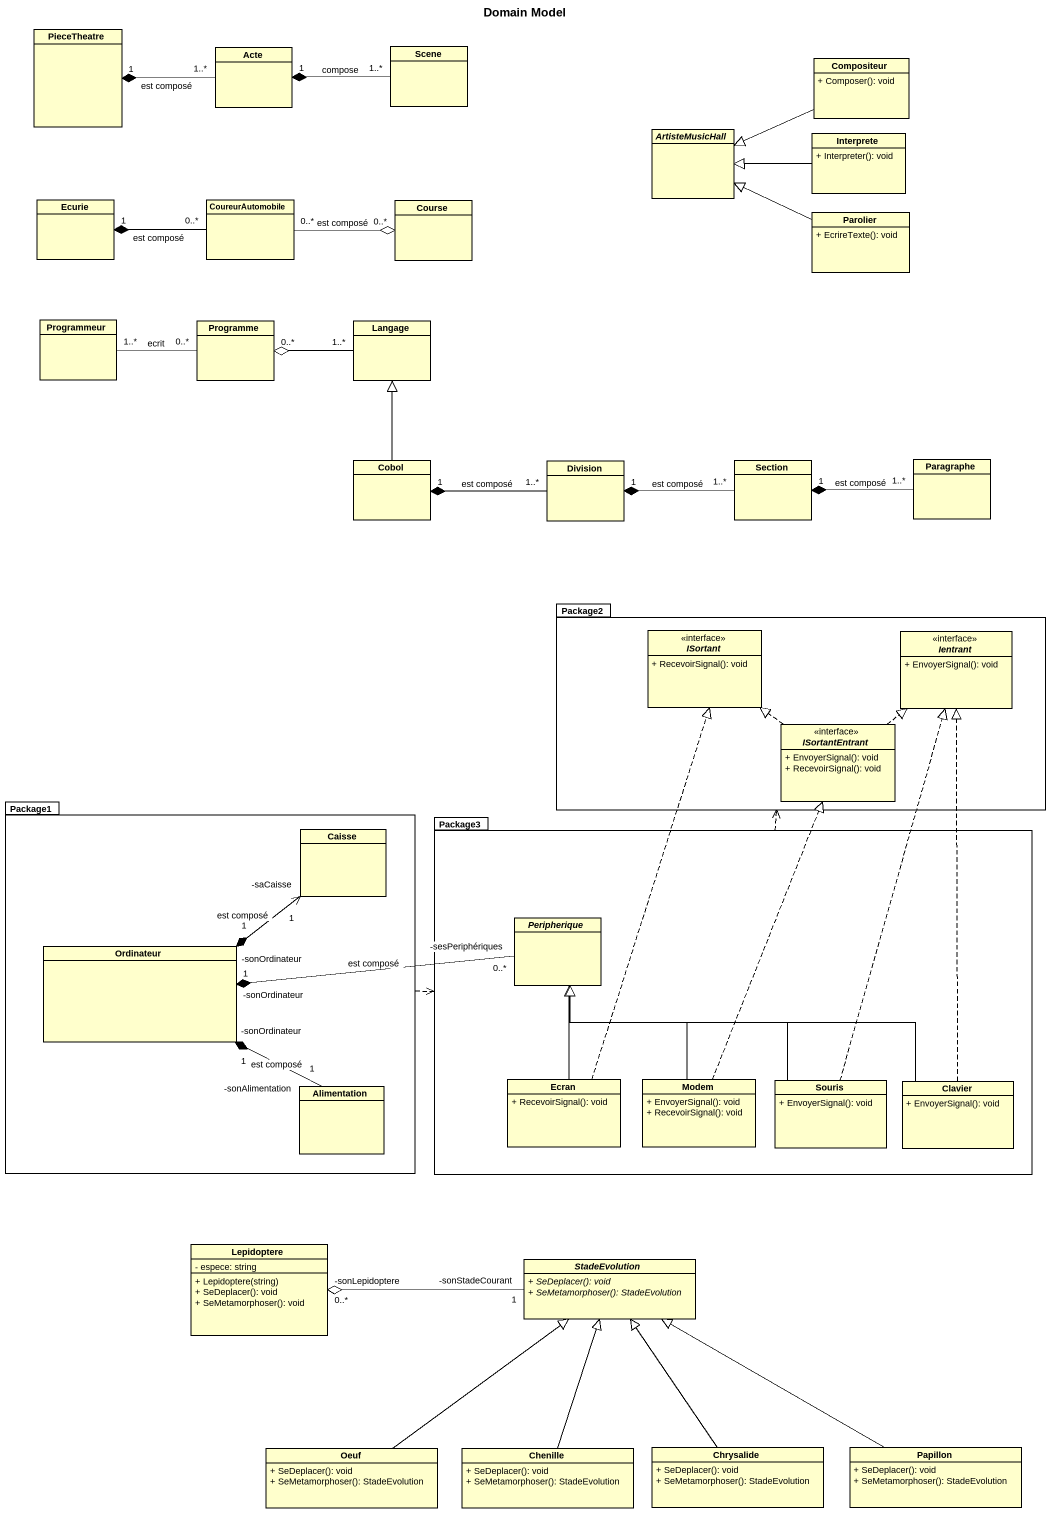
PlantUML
@startuml
title Domain Model
hide circle
hide empty members
skinparam classAttributeIconSize 0
class PieceTheatre
class Acte
class Scene
class Compositeur {
  + Composer(): void
}
abstract class ArtisteMusicHall
class Interprete {
  + Interpreter(): void
}
class Ecurie
class CoureurAutomobile
class Course
class Parolier {
  + EcrireTexte(): void
}
class Programmeur
class Programme
class Langage
class Cobol
class Division
class Section
class Paragraphe
package Package2 {
  interface ISortant <<interface>> {
    + RecevoirSignal(): void
  }
  interface Ientrant <<interface>> {
    + EnvoyerSignal(): void
  }
  interface ISortantEntrant <<interface>> {
    + EnvoyerSignal(): void
    + RecevoirSignal(): void
  }
}
package Package1 {
  class Caisse
  class Ordinateur
  class Alimentation
}
package Package3 {
  abstract class Peripherique
  class Ecran {
    + RecevoirSignal(): void
  }
  class Modem {
    + EnvoyerSignal(): void
    + RecevoirSignal(): void
  }
  class Souris {
    + EnvoyerSignal(): void
  }
  class Clavier {
    + EnvoyerSignal(): void
  }
}
class Lepidoptere {
  - espece: string
  + Lepidoptere(string)
  + SeDeplacer(): void
  + SeMetamorphoser(): void
}
abstract class StadeEvolution {
  {abstract} + SeDeplacer(): void
  {abstract} + SeMetamorphoser(): StadeEvolution
}
class Oeuf {
  + SeDeplacer(): void
  + SeMetamorphoser(): StadeEvolution
}
class Chenille {
  + SeDeplacer(): void
  + SeMetamorphoser(): StadeEvolution
}
class Chrysalide {
  + SeDeplacer(): void
  + SeMetamorphoser(): StadeEvolution
}
class Papillon {
  + SeDeplacer(): void
  + SeMetamorphoser(): StadeEvolution
}
Acte "1..*" -left-* "1" PieceTheatre : est composé
Scene "1..*" -left-* "1" Acte : compose
Compositeur -left-|> ArtisteMusicHall
Interprete -left-|> ArtisteMusicHall
CoureurAutomobile "0..*" -left-* "1" Ecurie : est composé
CoureurAutomobile "0..*" -right-o "0..*" Course : est composé
Parolier -left-|> ArtisteMusicHall
Programmeur "1..*" -right- "0..*" Programme : ecrit
Langage "1..*" -left-o "0..*" Programme
Cobol -up-|> Langage
Division "1..*" -left-* "1" Cobol : est composé
Section "1..*" -left-* "1" Division : est composé
Paragraphe "1..*" -left-* "1" Section : est composé
ISortantEntrant .up.|> ISortant
ISortantEntrant .up.|> Ientrant
Package1 .right.> Package3
Caisse "-saCaisse\n1" <--* "-sonOrdinateur\n1" Ordinateur : est composé
Package3 .up.> Package2
Peripherique "-sesPeriphériques\n0..*" -left-* "-sonOrdinateur\n1" Ordinateur : est composé
Ecran .up.|> ISortant
Ecran -up-|> Peripherique
Modem .up.|> ISortantEntrant
Modem -up-|> Peripherique
Souris .up.|> Ientrant
Souris -left-|> Peripherique
Clavier .up.|> Ientrant
Clavier -left-|> Peripherique
Alimentation "-sonAlimentation\n1" -up-* "-sonOrdinateur\n1" Ordinateur : est composé
StadeEvolution "-sonStadeCourant\n1" -left-o "-sonLepidoptere\n0..*" Lepidoptere
Oeuf -up-|> StadeEvolution
Chenille -up-|> StadeEvolution
Chrysalide -up-|> StadeEvolution
Papillon -left-|> StadeEvolution
@enduml
